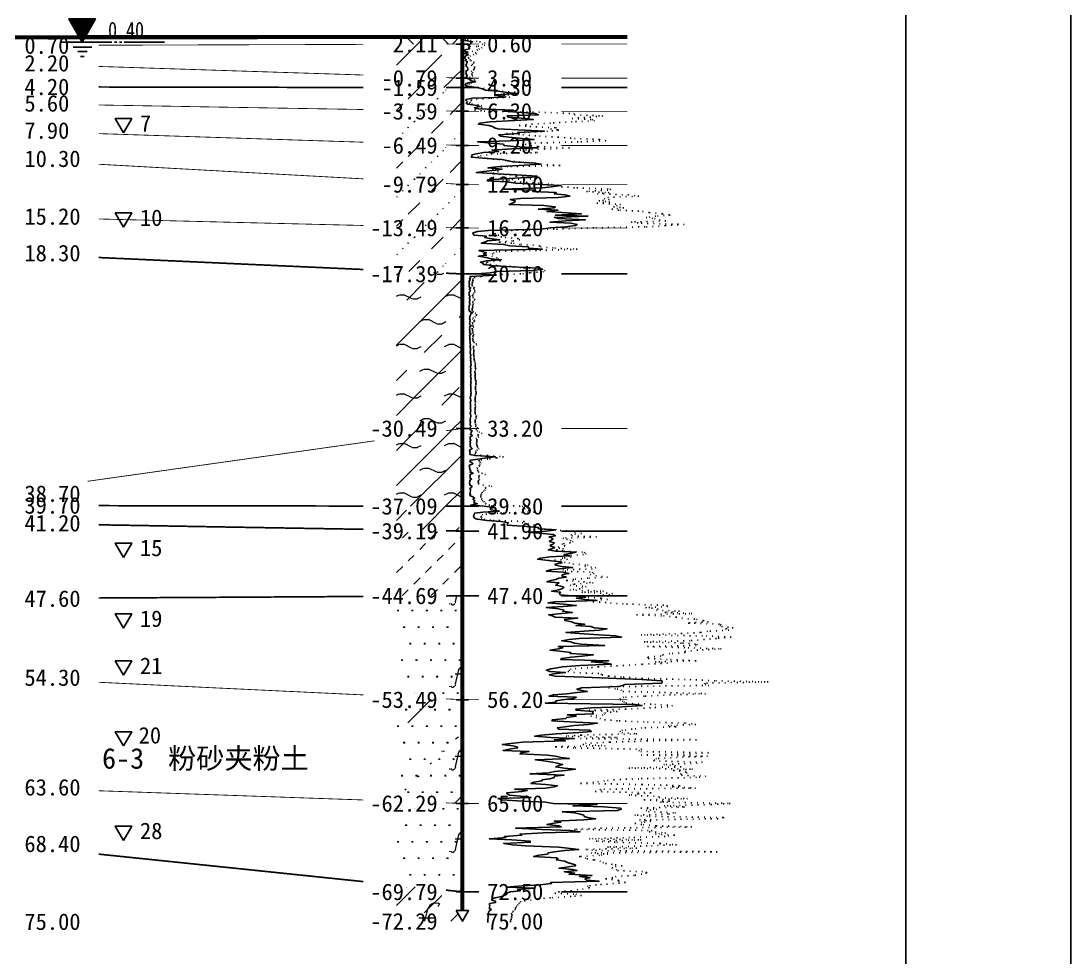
# Model space of a CAD drawing. Extents: x -37 to 3540, y -1485 to 297.
# Drawn here: x 574.5 to 701.7, y -785.1 to -671.6 of the extents above; entities that cross this region are included whole.
import ezdxf
from ezdxf.enums import TextEntityAlignment as Align

# ---------------------------------------------------------------- set-up
doc = ezdxf.new("R2010")
doc.units = 0
doc.linetypes.add('DOT', pattern=[6.35, 0, -6.35])
doc.layers.get('0').update_dxf_attribs({"linetype": 'CONTINUOUS'})
for name, color, linetype in [('CURVE', 200, 'CONTINUOUS'), ('FRAME', 7, 'CONTINUOUS'), ('HOLE', 41, 'CONTINUOUS'), ('STRATUM', 241, 'CONTINUOUS')]:
    doc.layers.add(name, color=color, linetype=linetype)
doc.layers.add('HATCH', color=7, linetype='CONTINUOUS', lineweight=13)
doc.styles.add('ST', font='')
doc.styles.get('ST').set_extended_font_data('SimSun')
pattern_1 = [(45, (117.408, -891), (-4.24264, 4.24264), [10, 0]), (45, (118.469, -894.182), (-2.12132, 6.36396), [3, -3])]
pattern_2 = [(45, (117.408, -891), (-4.24264, 4.24264), [10, 0]), (45, (118.469, -894.182), (-2.12132, 6.36396), [3, -3]), (26.565, (118.4823, -891.2536), (5.999823, 5.999812), [0.567, -12.849]), (0, (117.9153, -891.2536), (0, 6), [0.567, -5.433]), (26.565, (115.827, -891), (5.999823, 5.999812), [0.567, -12.849]), (0, (116.334, -890.7464), (0, 6), [0.567, -5.433]), (153.435, (117.9153, -891.2536), (-5.999818, -5e-06), [1.134, -12.2826]), (26.565, (121.4823, -888.2536), (5.999823, 5.999812), [0.567, -12.849]), (0, (120.9153, -888.2536), (0, 6), [0.567, -5.433]), (26.565, (118.827, -888), (5.999823, 5.999812), [0.567, -12.849]), (0, (119.334, -887.7464), (0, 6), [0.567, -5.433]), (153.435, (120.9153, -888.2536), (-5.999818, -5e-06), [1.134, -12.2826])]
pattern_3 = [(45, (117.408, -891), (-7e-07, 6.999982), [1.97196, -7.927535]), (45, (120.221, -888.171), (-7e-07, 6.999982), [1.99367, -7.90583]), (45, (122.4757, -885.918), (-7e-07, 6.999982), [1.81361, -8.08588]), (26.56505, (117.4082, -887.5), (7, 7), [0.0965, -15.55598]), (36.8699, (118.1082, -886.8), (7, 7), [0.19775, -34.80225]), (315, (120.908, -884.024), (6.999982, 1e-06), [0.03305, -9.86644]), (26.56505, (120.9082, -891), (7, 7), [0.14475, -15.50773]), (26.56505, (121.6082, -890.3), (7, 7), [0.10528, -15.5472]), (90, (121.958, -889.95), (-7, -5e-07), [0.02877, -6.97123]), (26.56505, (122.3082, -889.6), (7, 7), [0.09101, -31.21394]), (36.8699, (123.0082, -888.9), (7, 7), [0.11069, -34.88931]), (45, (123.708, -888.2), (-2e-07, 6.999982), [0.10911, -9.79038]), (315, (124.3223, -887.452), (6.999982, 1e-06), [0.03305, -9.86644]), (36.8699, (118.8082, -886.1), (7, 7), [0.10224, -34.89776]), (53.1301, (119.5082, -885.4), (13.9999998, 21), [0.13438, -34.86562]), (53.1301, (120.2082, -884.7), (13.9999998, 21), [0.12625, -34.87375])]
pattern_4 = [(82.875, (116.5736, -892.206), (0.0003693, 10.0001764), [0.08929, -80.53371]), (143.13, (116.6746, -892.2818), (-29.999964, 20.0000536), [0.12627, -49.87373]), (172.875, (116.8518, -892.304), (-70.0002457, 9.9996603), [0.17857, -80.44443]), (206.565, (117.0302, -892.2147), (-9.999705, -9.999687), [0.19954, -22.16046]), (243.435, (117.1195, -892.0363), (9e-06, -9.999696), [0.19954, -22.16146]), (255.964, (117.2088, -891.679), (-0.0002, -9.999501), [0.36813, -40.86287]), (255.964, (117.5188, -890.439), (-0.0002, -9.999501), [1.27838, -39.95262]), (255.964, (117.5873, -890.165), (-0.0002, -9.999501), [0.28235, -40.94865]), (216.87, (117.7775, -889.9108), (-9.999982, -10.000018), [0.12627, -49.87373]), (243.435, (117.6765, -889.9865), (9e-06, -9.999696), [0.19954, -22.16146]), (206.565, (117.956, -889.8215), (-9.999705, -9.999687), [0.19954, -22.16046]), (172.875, (118.1332, -889.8437), (-70.0002457, 9.9996603), [0.17857, -80.44443]), (143.13, (118.2342, -889.9194), (-29.999964, 20.0000536), [0.12627, -49.87373]), (82.875, (118.2231, -890.008), (0.0003693, 10.0001764), [0.08929, -80.53371]), (0, (117.078, -890.66), (0, 10), [0.89286, -9.10714]), (0, (117.4332, -891), (1, 2), [0, -1.75]), (0, (117.4082, -890.975), (1, 2), [0, -1.75]), (0, (117.4082, -891), (1, 2), [0, -1.75]), (0, (117.3832, -891), (1, 2), [0, -1.75]), (0, (117.4082, -891.025), (1, 2), [0, -1.75])]

# ---------------------------------------------------------------- blocks, each defined once
blk = doc.blocks.new('TrigonHollow')
blk.add_lwpolyline([(0, -1.15), (1, 0.58), (-1, 0.58)], close=True)
blk = doc.blocks.new('Gwl')
blk.add_lwpolyline([(0, 0, 0, 3.22, 0), (0, 2.79, 3.22, 3.22, 0)], format="xyseb")
blk.add_lwpolyline([(0, 0), (1.61, 2.79), (-1.61, 2.79)], close=True)
for points in [[(-2.63, 0), (3.61, 0)], [(3.93, 0), (4.21, 0)], [(4.53, 0), (4.8, 0)], [(5.09, 0), (9.99, 0)], [(-1.09, -0.61), (1.16, -0.61)], [(-0.54, -1.14), (0.61, -1.14)], [(-0.19, -1.74), (0.26, -1.74)]]:
    blk.add_lwpolyline(points)
at = {"style": 'ST', "width": 0.8}
blk.add_attdef('*GWL', (3.14, 0.45), '', height=2, dxfattribs=at)

msp = doc.modelspace()

# ---------------------------------------------------------------- hatches: boundary and pattern name
at = {"layer": 'HATCH'}
h = msp.add_hatch(dxfattribs=at)
h.set_pattern_fill('FZNT', color=32, style=0)
h.set_pattern_definition(pattern_1)
h.paths.add_polyline_path([(627.98, -674.37), (619.98, -674.39), (619.98, -678.25), (627.98, -678.51)])
h.paths.add_polyline_path([(617.34, -680), (625.47, -680), (625.47, -677.07), (617.34, -677.07)], flags=9)
h.paths.add_polyline_path([(618.77, -675.85), (625.47, -675.85), (625.47, -672.94), (618.77, -672.94)], flags=9)
h = msp.add_hatch(dxfattribs=at)
h.set_pattern_fill('STT', color=50, style=0)
h.set_pattern_definition([(45, (117.4082, -891), (-2.12132, 2.12132), [10, 0]), (135, (117.4082, -891), (-2.12132, -2.12132), [10, 0])])
h.paths.add_polyline_path([(627.98, -673.51), (619.98, -673.51), (619.98, -674.39), (627.98, -674.37)])
h.paths.add_polyline_path([(618.77, -675.85), (625.47, -675.85), (625.47, -672.94), (618.77, -672.94)], flags=9)
h = msp.add_hatch(dxfattribs=at)
h.set_pattern_fill('YNFNT', color=251, style=0)
h.set_pattern_definition(pattern_2)
h.paths.add_polyline_path([(627.98, -678.51), (619.98, -678.25), (619.98, -679.64), (627.98, -679.65)])
h.paths.add_polyline_path([(617.34, -681.14), (625.47, -681.14), (625.47, -678.21), (617.34, -678.21)], flags=9)
h.paths.add_polyline_path([(617.34, -680), (625.47, -680), (625.47, -677.07), (617.34, -677.07)], flags=9)
h = msp.add_hatch(dxfattribs=at)
h.set_pattern_fill('SZFT', color=52, style=0)
h.set_pattern_definition(pattern_3)
h.paths.add_polyline_path([(627.98, -679.65), (619.98, -679.64), (619.98, -682.37), (627.98, -682.51)])
h.paths.add_polyline_path([(617.34, -684), (625.47, -684), (625.47, -681.07), (617.34, -681.07)], flags=9)
h.paths.add_polyline_path([(617.34, -681.14), (625.47, -681.14), (625.47, -678.21), (617.34, -678.21)], flags=9)
h = msp.add_hatch(dxfattribs=at)
h.set_pattern_fill('SZFT', color=52, style=0)
h.set_pattern_definition(pattern_3)
h.paths.add_polyline_path([(627.98, -682.51), (619.98, -682.37), (619.98, -686.39), (627.98, -686.65)])
h.paths.add_polyline_path([(617.34, -688.14), (625.47, -688.14), (625.47, -685.21), (617.34, -685.21)], flags=9)
h.paths.add_polyline_path([(617.34, -684), (625.47, -684), (625.47, -681.07), (617.34, -681.07)], flags=9)
h = msp.add_hatch(dxfattribs=at)
h.set_pattern_fill('SZFT', color=52, style=0)
h.set_pattern_definition(pattern_3)
h.paths.add_polyline_path([(627.98, -686.65), (619.98, -686.39), (619.98, -690.92), (627.98, -691.37)])
h.paths.add_polyline_path([(617.34, -692.86), (625.47, -692.86), (625.47, -689.92), (617.34, -689.92)], flags=9)
h.paths.add_polyline_path([(617.34, -688.14), (625.47, -688.14), (625.47, -685.21), (617.34, -685.21)], flags=9)
h = msp.add_hatch(dxfattribs=at)
h.set_pattern_fill('SZFT', color=52, style=0)
h.set_pattern_definition(pattern_3)
h.paths.add_polyline_path([(627.98, -691.37), (619.98, -690.92), (619.98, -696.45), (627.98, -696.65)])
h.paths.add_polyline_path([(615.91, -698.14), (625.47, -698.14), (625.47, -695.21), (615.91, -695.21)], flags=9)
h.paths.add_polyline_path([(617.34, -692.86), (625.47, -692.86), (625.47, -689.92), (617.34, -689.92)], flags=9)
h = msp.add_hatch(dxfattribs=at)
h.set_pattern_fill('SZFT', color=52, style=0)
h.set_pattern_definition(pattern_3)
h.paths.add_polyline_path([(627.98, -696.65), (619.98, -696.45), (619.98, -701.86), (627.98, -702.22)])
h.paths.add_polyline_path([(615.91, -703.71), (625.47, -703.71), (625.47, -700.78), (615.91, -700.78)], flags=9)
h.paths.add_polyline_path([(615.91, -698.14), (625.47, -698.14), (625.47, -695.21), (615.91, -695.21)], flags=9)
h = msp.add_hatch(dxfattribs=at)
h.set_pattern_fill('YNFNT', color=251, style=0)
h.set_pattern_definition(pattern_2)
h.paths.add_polyline_path([(627.98, -702.22), (619.98, -701.86), (619.98, -722.06), (627.98, -720.94)])
h.paths.add_polyline_path([(615.91, -722.43), (625.47, -722.43), (625.47, -719.49), (615.91, -719.49)], flags=9)
h.paths.add_polyline_path([(615.91, -703.71), (625.47, -703.71), (625.47, -700.78), (615.91, -700.78)], flags=9)
h = msp.add_hatch(dxfattribs=at)
h.set_pattern_fill('YNNT', color=251, style=0)
h.set_pattern_definition([(45, (117.4082, -891), (-2.12132, 2.12132), [10, 0]), (26.565, (118.4823, -891.2536), (5.999823, 5.999812), [0.567, -12.849]), (0, (117.9153, -891.2536), (0, 6), [0.567, -5.433]), (26.565, (115.827, -891), (5.999823, 5.999812), [0.567, -12.849]), (0, (116.334, -890.7464), (0, 6), [0.567, -5.433]), (153.435, (117.9153, -891.2536), (-5.999818, -5e-06), [1.134, -12.2826]), (26.565, (121.4823, -888.2536), (5.999823, 5.999812), [0.567, -12.849]), (0, (120.9153, -888.2536), (0, 6), [0.567, -5.433]), (26.565, (118.827, -888), (5.999823, 5.999812), [0.567, -12.849]), (0, (119.334, -887.7464), (0, 6), [0.567, -5.433]), (153.435, (120.9153, -888.2536), (-5.999818, -5e-06), [1.134, -12.2826])])
h.paths.add_polyline_path([(627.98, -720.94), (619.98, -722.06), (619.98, -730.35), (627.98, -730.37)])
h.paths.add_polyline_path([(615.91, -731.86), (625.47, -731.86), (625.47, -728.92), (615.91, -728.92)], flags=9)
h.paths.add_polyline_path([(615.91, -722.43), (625.47, -722.43), (625.47, -719.49), (615.91, -719.49)], flags=9)
h = msp.add_hatch(dxfattribs=at)
h.set_pattern_fill('FZNT', color=32, style=0)
h.set_pattern_definition(pattern_1)
h.paths.add_polyline_path([(627.98, -730.37), (619.98, -730.35), (619.98, -733.23), (627.98, -733.37)])
h.paths.add_polyline_path([(615.91, -734.86), (625.47, -734.86), (625.47, -731.92), (615.91, -731.92)], flags=9)
h.paths.add_polyline_path([(615.91, -731.86), (625.47, -731.86), (625.47, -728.92), (615.91, -728.92)], flags=9)
h = msp.add_hatch(dxfattribs=at)
h.set_pattern_fill('NZFT', color=52, style=0)
h.set_pattern_definition([(45, (117.408, -891), (-6e-07, 6.999982), [0.9473, -8.9522]), (45, (118.808, -889.6), (-6e-07, 6.999982), [0.9869, -8.9126]), (45, (120.208, -888.2), (-6e-07, 6.999982), [1.06018, -8.83931]), (45, (121.608, -886.8), (-6e-07, 6.999982), [0.94918, -8.95032]), (45, (123.008, -885.4), (-6e-07, 6.999982), [1.0365, -8.86299]), (45, (120.908, -891), (-6e-07, 6.999982), [1.01335, -8.88615]), (45, (122.308, -889.6), (-6e-07, 6.999982), [1.07896, -12.12037]), (45, (123.708, -888.2), (-6e-07, 6.999982), [0.99882, -8.90067]), (45, (118.108, -886.8), (-4e-07, 6.999982), [1.05533, -8.844165]), (45, (119.508, -885.4), (-4e-07, 6.999982), [1.0365, -8.86299])])
h.paths.add_polyline_path([(627.98, -733.37), (619.98, -733.23), (619.98, -741.27), (627.98, -741.22)])
h.paths.add_polyline_path([(615.91, -742.71), (625.47, -742.71), (625.47, -739.78), (615.91, -739.78)], flags=9)
h.paths.add_polyline_path([(615.91, -734.86), (625.47, -734.86), (625.47, -731.92), (615.91, -731.92)], flags=9)
h = msp.add_hatch(dxfattribs=at)
h.set_pattern_fill('FS', color=142, style=0)
h.set_pattern_definition(pattern_4)
h.paths.add_polyline_path([(627.98, -741.22), (619.98, -741.27), (619.98, -753.41), (627.98, -753.8)])
h.paths.add_polyline_path([(615.91, -755.28), (625.47, -755.28), (625.47, -752.35), (615.91, -752.35)], flags=9)
h.paths.add_polyline_path([(615.91, -742.71), (625.47, -742.71), (625.47, -739.78), (615.91, -739.78)], flags=9)
h = msp.add_hatch(dxfattribs=at)
h.set_pattern_fill('FS', color=142, style=0)
h.set_pattern_definition(pattern_4)
h.paths.add_polyline_path([(627.98, -753.8), (619.98, -753.41), (619.98, -766.09), (627.98, -766.37)])
h.paths.add_polyline_path([(615.91, -767.86), (625.47, -767.86), (625.47, -764.92), (615.91, -764.92)], flags=9)
h.paths.add_polyline_path([(615.91, -755.28), (625.47, -755.28), (625.47, -752.35), (615.91, -752.35)], flags=9)
h = msp.add_hatch(dxfattribs=at)
h.set_pattern_fill('SZFT', color=142, scale=2.2, style=0)
h.set_pattern_definition([(45, (117.408, -891), (-2e-06, 15.39996), [4.3383, -17.44058]), (45, (123.597, -884.777), (-2e-06, 15.39996), [4.38607, -17.3928]), (45, (128.557, -879.819), (-2e-06, 15.39996), [3.98994, -17.78894]), (26.565, (117.408, -883.3), (15.4, 15.4), [0.2123, -34.22315]), (36.8699, (118.9482, -881.76), (15.4, 15.4), [0.43504, -76.56496]), (315, (125.108, -875.653), (15.39996, 3e-06), [0.0727, -21.70617]), (26.565, (125.108, -891), (15.4, 15.4), [0.31845, -34.117]), (26.565, (126.648, -889.46), (15.4, 15.4), [0.2316, -34.20383]), (90, (127.418, -888.69), (-15.4, -1e-06), [0.0633, -15.3367]), (26.565, (128.188, -887.92), (15.4, 15.4), [0.2002, -68.6707]), (36.8699, (129.7282, -886.38), (15.4, 15.4), [0.24352, -76.75648]), (45, (131.268, -884.84), (-5e-07, 15.39996), [0.24005, -21.53884]), (315, (132.619, -883.195), (15.39996, 3e-06), [0.0727, -21.70617]), (36.8699, (120.4882, -880.22), (15.4, 15.4), [0.22493, -76.77507]), (53.1301, (122.0282, -878.68), (30.8, 46.2), [0.29564, -76.70436]), (53.1301, (123.5682, -877.14), (30.8, 46.2), [0.27774, -76.72226])])
h.paths.add_polyline_path([(627.98, -753.8), (619.98, -753.41), (619.98, -766.09), (627.98, -766.37)])
h.paths.add_polyline_path([(615.91, -767.86), (625.47, -767.86), (625.47, -764.92), (615.91, -764.92)], flags=9)
h.paths.add_polyline_path([(615.91, -755.28), (625.47, -755.28), (625.47, -752.35), (615.91, -752.35)], flags=9)
h = msp.add_hatch(dxfattribs=at)
h.set_pattern_fill('FS', color=142, style=0)
h.set_pattern_definition(pattern_4)
h.paths.add_polyline_path([(627.98, -766.37), (619.98, -766.09), (619.98, -776.25), (627.98, -777.08)])
h.paths.add_polyline_path([(615.91, -778.57), (625.47, -778.57), (625.47, -775.64), (615.91, -775.64)], flags=9)
h.paths.add_polyline_path([(615.91, -767.86), (625.47, -767.86), (625.47, -764.92), (615.91, -764.92)], flags=9)
h = msp.add_hatch(dxfattribs=at)
h.set_pattern_fill('FZNT', color=32, style=0)
h.set_pattern_definition(pattern_1)
h.paths.add_polyline_path([(627.98, -777.08), (619.98, -776.25), (619.98, -780.65), (627.98, -780.65), (627.23, -779.35), (627.98, -779.35)])
h.paths.add_polyline_path([(615.91, -782.14), (625.47, -782.14), (625.47, -779.21), (615.91, -779.21)], flags=9)
h.paths.add_polyline_path([(615.91, -778.57), (625.47, -778.57), (625.47, -775.64), (615.91, -775.64)], flags=9)
h = msp.add_hatch(dxfattribs=at)
h.set_pattern_fill('FS', color=32, scale=2.2, style=0)
h.set_pattern_definition([(82.875, (115.572, -893.6533), (0.000812, 22.000388), [0.19644, -177.17416]), (143.13, (115.7943, -893.82), (-65.99992, 44.000118), [0.2778, -109.7222]), (172.875, (116.184, -893.8687), (-154.00054, 21.999253), [0.39285, -176.97775]), (206.565, (116.577, -893.672), (-21.99935, -21.99931), [0.439, -48.753]), (243.435, (116.773, -893.28), (2e-05, -21.99933), [0.439, -48.7552]), (255.964, (116.9695, -892.494), (-0.00044, -21.998903), [0.8099, -89.8983]), (255.964, (117.6516, -889.7656), (-0.00044, -21.998903), [2.8124, -87.8958]), (255.964, (117.802, -889.163), (-0.00044, -21.998903), [0.6212, -90.087]), (216.87, (118.2208, -888.6037), (-21.99996, -22.00004), [0.2778, -109.7222]), (243.435, (117.999, -888.77), (2e-05, -21.99933), [0.439, -48.7552]), (206.565, (118.613, -888.407), (-21.99935, -21.99931), [0.439, -48.753]), (172.875, (119.0032, -888.456), (-154.00054, 21.999253), [0.39285, -176.97775]), (143.13, (119.2255, -888.6228), (-65.99992, 44.000118), [0.2778, -109.7222]), (82.875, (119.201, -888.8177), (0.000812, 22.000388), [0.19644, -177.17416]), (0, (116.683, -890.252), (0, 22), [1.9643, -20.0357]), (0, (117.463, -891), (2.2, 4.4), [0, -3.85]), (0, (117.408, -890.945), (2.2, 4.4), [0, -3.85]), (0, (117.408, -891), (2.2, 4.4), [0, -3.85]), (0, (117.353, -891), (2.2, 4.4), [0, -3.85]), (0, (117.408, -891.055), (2.2, 4.4), [0, -3.85])])
h.paths.add_polyline_path([(627.98, -777.08), (619.98, -776.25), (619.98, -780.65), (627.98, -780.65), (627.23, -779.35), (627.98, -779.35)])
h.paths.add_polyline_path([(615.91, -782.14), (625.47, -782.14), (625.47, -779.21), (615.91, -779.21)], flags=9)
h.paths.add_polyline_path([(615.91, -778.57), (625.47, -778.57), (625.47, -775.64), (615.91, -775.64)], flags=9)

# ---------------------------------------------------------------- linework, layer by layer
at = {"layer": 'CURVE', "color": 30, "linetype": 'Continuous'}
msp.add_lwpolyline([(628.27, -673.8), (628.34, -673.94), (629.21, -674.08), (629.01, -674.22), (628.93, -674.37), (628.66, -674.51), (628.93, -674.65), (628.72, -674.79), (628.84, -674.94), (628.33, -675.08), (628.23, -675.22), (628.64, -675.37), (628.26, -675.51), (628.71, -675.65), (628.41, -675.8), (628.26, -675.94), (628.27, -676.08), (628.45, -676.22), (628.35, -676.37), (628.59, -676.51), (628.52, -676.65), (628.48, -676.79), (628.4, -676.94), (628.49, -677.08), (628.58, -677.22), (628.65, -677.37), (628.63, -677.51), (628.41, -677.65), (628.43, -677.79), (628.38, -677.94), (628.51, -678.08), (628.56, -678.22), (628.44, -678.37), (628.42, -678.51), (628.99, -678.65), (628.92, -678.8), (629.58, -678.94), (628.67, -679.08), (628.37, -679.22), (628.36, -679.37), (628.56, -679.51), (629.81, -679.65), (630.36, -679.8), (630.79, -679.94), (632.3, -680.08), (633.37, -680.22), (634.67, -680.37), (631.99, -680.51), (632.38, -680.65), (633.17, -680.79), (629.19, -680.94), (628.4, -681.08), (628.44, -681.22), (628.59, -681.37), (628.42, -681.51), (628.64, -681.65), (629.77, -681.8), (630.05, -681.94), (629.44, -682.08), (629.94, -682.22), (634.16, -682.37), (632.98, -682.51), (635.16, -682.65), (636.78, -682.79), (637.18, -682.94), (633.39, -683.08), (633.54, -683.22), (635.62, -683.37), (636.56, -683.51), (634.29, -683.65), (631.34, -683.79), (630.09, -683.94), (629.91, -684.08), (631.19, -684.22), (631.61, -684.37), (631.88, -684.51), (632.29, -684.65), (635.53, -684.8), (637.92, -684.94), (634.66, -685.08), (634.88, -685.22), (632.38, -685.37), (632.6, -685.51), (633.62, -685.65), (635.26, -685.8), (636.67, -685.94), (633.75, -686.08), (629.82, -686.22), (631.47, -686.37), (632.95, -686.51), (633.02, -686.65), (634.19, -686.8), (637.11, -686.94), (633.95, -687.08), (631.57, -687.22), (632.39, -687.37), (630.52, -687.51), (629.7, -687.65), (629.14, -687.79), (629.14, -687.94), (629.06, -688.08), (630.93, -688.22), (632.74, -688.37), (633.57, -688.51), (634.09, -688.65), (636.73, -688.79), (637.49, -688.94), (634.86, -689.08), (632.55, -689.22), (631.07, -689.37), (632.78, -689.51), (631.96, -689.65), (630.52, -689.79), (629.68, -689.94), (632.21, -690.08), (634.51, -690.22), (637.02, -690.37), (636.38, -690.51), (633.64, -690.65), (631.06, -690.8), (631.01, -690.94), (633.32, -691.08), (634.46, -691.22), (637.47, -691.37), (639.91, -691.51), (638.77, -691.65), (637.7, -691.8), (632.81, -691.94), (636.71, -692.08), (636.51, -692.22), (639.35, -692.37), (639.11, -692.51), (640.41, -692.65), (641.01, -692.79), (639.64, -692.94), (635.03, -693.08), (633.77, -693.22), (634.38, -693.37), (634.33, -693.51), (634.02, -693.65), (633.63, -693.79), (637.83, -693.94), (639.2, -694.08), (639.12, -694.22), (637.17, -694.37), (639.58, -694.51), (638.21, -694.65), (640.02, -694.79), (642.41, -694.94), (639.24, -695.08), (643.18, -695.22), (639.12, -695.37), (639.61, -695.51), (642.86, -695.65), (640.53, -695.8), (638.58, -695.94), (641.1, -696.08), (641.89, -696.22), (641.69, -696.37), (640.46, -696.51), (638.66, -696.65), (637.5, -696.79), (631.15, -696.94), (629.8, -697.08), (629.26, -697.22), (629.28, -697.37), (629.4, -697.51), (630.88, -697.65), (630.69, -697.79), (631.25, -697.94), (632.5, -698.08), (631.04, -698.22), (630.64, -698.37), (630.26, -698.51), (632.96, -698.65), (633.71, -698.8), (635.96, -698.94), (636.01, -699.08), (637.67, -699.22), (629.99, -699.37), (630.37, -699.51), (630.89, -699.65), (630.54, -699.79), (630.8, -699.94), (629.92, -700.08), (630.84, -700.22), (631.47, -700.37), (632.68, -700.51), (630.87, -700.65), (630.17, -700.8), (630.54, -700.94), (630.51, -701.08), (631.93, -701.22), (633.99, -701.37), (637.14, -701.51), (637.7, -701.65), (636.51, -701.79), (632.18, -701.94), (631.33, -702.08), (629.74, -702.22), (632.05, -702.37), (628.92, -702.51), (629, -702.65), (628.82, -702.79), (628.94, -702.94), (628.78, -703.08), (628.81, -703.22), (628.79, -703.37), (628.82, -703.51), (628.78, -703.65), (628.8, -703.8), (629, -703.94), (628.79, -704.08), (628.96, -704.22), (628.84, -704.37), (628.78, -704.51), (628.81, -704.65), (628.81, -704.79), (628.92, -704.94), (628.85, -705.08), (628.84, -705.22), (628.86, -705.37), (628.86, -705.51), (628.81, -705.65), (628.86, -705.8), (628.86, -705.94), (628.81, -706.08), (628.8, -706.22), (628.77, -706.37), (628.78, -706.51), (628.8, -706.65), (628.86, -706.79), (629.2, -706.94), (628.98, -707.08), (628.96, -707.22), (628.86, -707.37), (628.87, -707.51), (628.82, -707.65), (628.94, -707.79), (628.9, -707.94), (628.94, -708.08), (628.85, -708.22), (628.9, -708.37), (629.03, -708.51), (628.84, -708.65), (628.86, -708.8), (628.84, -708.94), (628.9, -709.08), (628.87, -709.22), (628.85, -709.37), (629.03, -709.51), (628.85, -709.65), (628.86, -709.79), (628.87, -709.94), (628.89, -710.08), (628.92, -710.22), (628.9, -710.37), (628.94, -710.51), (628.91, -710.65), (628.95, -710.8), (628.94, -710.94), (628.94, -711.08), (628.95, -711.22), (628.96, -711.37), (628.96, -711.51), (628.94, -711.65), (628.94, -711.79), (628.97, -711.94), (629.02, -712.08), (628.97, -712.22), (628.98, -712.37), (628.99, -712.51), (628.98, -712.65), (628.99, -712.79), (629.01, -712.94), (628.99, -713.08), (629.05, -713.22), (629, -713.37), (628.94, -713.51), (629.03, -713.65), (628.97, -713.8), (628.99, -713.94), (628.97, -714.08), (628.98, -714.22), (629.02, -714.37), (628.99, -714.51), (628.97, -714.65), (629.01, -714.79), (629.03, -714.94), (629.02, -715.08), (629, -715.22), (629.01, -715.37), (629.03, -715.51), (628.98, -715.65), (629.02, -715.8), (629, -715.94), (628.99, -716.08), (629.01, -716.22), (628.99, -716.37), (628.99, -716.51), (629.06, -716.65), (629.02, -716.79), (628.99, -716.94), (628.97, -717.08), (628.94, -717.22), (628.97, -717.37), (629.01, -717.51), (629.01, -717.65), (628.94, -717.79), (628.96, -717.94), (628.98, -718.08), (628.97, -718.22), (628.98, -718.37), (628.98, -718.51), (628.96, -718.65), (628.99, -718.8), (628.95, -718.94), (628.94, -719.08), (628.97, -719.22), (628.99, -719.37), (628.99, -719.51), (628.97, -719.65), (628.91, -719.8), (628.94, -719.94), (628.92, -720.08), (628.98, -720.22), (628.93, -720.37), (628.89, -720.51), (629.06, -720.65), (628.94, -720.79), (628.95, -720.94), (628.9, -721.08), (629.16, -721.22), (629.06, -721.37), (629.04, -721.51), (628.93, -721.65), (629.2, -721.79), (628.93, -721.94), (628.92, -722.08), (628.91, -722.22), (629.02, -722.37), (628.89, -722.51), (628.97, -722.65), (628.94, -722.79), (628.94, -722.94), (628.91, -723.08), (629, -723.22), (629.17, -723.37), (628.87, -723.51), (628.85, -723.65), (628.92, -723.8), (628.89, -723.94), (628.9, -724.08), (629.52, -724.22), (631.96, -724.37), (630.92, -724.51), (629.86, -724.65), (628.96, -724.8), (628.86, -724.94), (629.14, -725.08), (629.26, -725.22), (628.84, -725.37), (628.81, -725.51), (628.88, -725.65), (628.85, -725.79), (628.92, -725.94), (628.99, -726.08), (628.92, -726.22), (629.27, -726.37), (628.91, -726.51), (628.91, -726.65), (628.92, -726.79), (628.89, -726.94), (629.1, -727.08), (628.9, -727.22), (628.88, -727.37), (628.85, -727.51), (628.9, -727.65), (628.88, -727.79), (629.16, -727.94), (629.06, -728.08), (628.86, -728.22), (628.95, -728.37), (628.97, -728.51), (628.93, -728.65), (628.9, -728.8), (628.97, -728.94), (628.89, -729.08), (629.24, -729.22), (629.45, -729.37), (629.25, -729.51), (629.48, -729.65), (629.42, -729.8), (629.36, -729.94), (629.8, -730.08), (629, -730.22), (630.61, -730.37), (631.82, -730.51), (631.36, -730.65), (631.44, -730.79), (632.45, -730.94), (630.47, -731.08), (629.44, -731.22), (629.42, -731.37), (629.34, -731.51), (629.35, -731.65), (629.43, -731.79), (629.76, -731.94), (630.98, -732.08), (632.69, -732.22), (633.56, -732.37), (633.44, -732.51), (633.39, -732.65), (635.26, -732.79), (637.21, -732.94), (637.21, -733.08), (639.32, -733.22), (638.11, -733.37), (636, -733.51), (637.78, -733.65), (638.99, -733.8), (639.24, -733.94), (638.48, -734.08), (638.84, -734.22), (638.94, -734.37), (638.68, -734.51), (638.51, -734.65), (639.13, -734.8), (638.98, -734.94), (638.63, -735.08), (638.68, -735.22), (639.16, -735.37), (638.82, -735.51), (638.39, -735.65), (639.24, -735.79), (641.7, -735.94), (641.07, -736.08), (640.28, -736.22), (640.96, -736.37), (638.61, -736.51), (637.44, -736.65), (637.11, -736.79), (638.39, -736.94), (639.88, -737.08), (640.06, -737.22), (639.2, -737.37), (639.26, -737.51), (640.03, -737.65), (641.33, -737.79), (639.76, -737.94), (638.66, -738.08), (638.13, -738.22), (640.18, -738.37), (640.89, -738.51), (640.16, -738.65), (640.04, -738.8), (640.57, -738.94), (639.65, -739.08), (639.31, -739.22), (638.71, -739.37), (638.21, -739.51), (639.68, -739.65), (639.48, -739.8), (639.29, -739.94), (640.06, -740.08), (640.28, -740.22), (640.03, -740.37), (639.67, -740.51), (638.78, -740.65), (639.88, -740.79), (639.73, -740.94), (639.84, -741.08), (641.32, -741.22), (642.9, -741.37), (641.79, -741.51), (642.83, -741.65), (644.29, -741.79), (639.17, -741.94), (638.34, -742.08), (640.23, -742.22), (641.77, -742.37), (640.17, -742.51), (638.13, -742.65), (639.62, -742.79), (640.29, -742.94), (640.14, -743.08), (641.29, -743.22), (639.98, -743.37), (638.44, -743.51), (638.89, -743.65), (639.23, -743.8), (641.96, -743.94), (640.39, -744.08), (640.4, -744.22), (641.19, -744.37), (641.62, -744.51), (642.79, -744.65), (641.74, -744.8), (643.56, -744.94), (644, -745.08), (645.51, -745.22), (644.59, -745.37), (642.75, -745.51), (640.55, -745.65), (642.11, -745.79), (644.52, -745.94), (646.57, -746.08), (647.27, -746.22), (642.12, -746.37), (640.92, -746.51), (640.01, -746.65), (641.08, -746.79), (641.57, -746.94), (642.36, -747.08), (645.23, -747.22), (639.59, -747.37), (640.15, -747.51), (639.63, -747.65), (638.58, -747.79), (639.78, -747.94), (641.1, -748.08), (641.05, -748.22), (643.86, -748.37), (642.51, -748.51), (641.2, -748.65), (640.04, -748.8), (639.87, -748.94), (645.69, -749.08), (643.6, -749.22), (645.52, -749.37), (646.04, -749.51), (642.26, -749.65), (640.09, -749.8), (639.48, -749.94), (638.69, -750.08), (638.16, -750.22), (638.56, -750.37), (640.47, -750.51), (639.04, -750.65), (638.5, -750.79), (639.2, -750.94), (642.72, -751.08), (646.65, -751.22), (649.73, -751.37), (652.14, -751.51), (652.18, -751.65), (652.15, -751.79), (647.68, -751.94), (647.39, -752.08), (646.94, -752.22), (642.47, -752.37), (641.86, -752.51), (642.25, -752.65), (643.12, -752.79), (641.87, -752.94), (640.63, -753.08), (639.02, -753.22), (638.47, -753.37), (641.78, -753.51), (641.46, -753.65), (640.07, -753.8), (639.29, -753.94), (639.31, -754.08), (638.04, -754.22), (648.93, -754.37), (649.76, -754.51), (647.33, -754.65), (643.63, -754.8), (641.73, -754.94), (641.78, -755.08), (643.83, -755.22), (643.76, -755.37), (643.85, -755.51), (640.68, -755.65), (641.78, -755.79), (640.63, -755.94), (640.52, -756.08), (638.89, -756.22), (638.83, -756.37), (641.71, -756.51), (644.31, -756.65), (643.25, -756.79), (641.51, -756.94), (640.4, -757.08), (639.48, -757.22), (639.62, -757.37), (643.37, -757.51), (643.62, -757.65), (642.09, -757.79), (639.35, -757.94), (637.54, -758.08), (636.72, -758.22), (638.68, -758.37), (641.53, -758.51), (639.13, -758.65), (640.47, -758.8), (635.28, -758.94), (634.19, -759.08), (632.8, -759.22), (634.09, -759.37), (634.6, -759.51), (634.67, -759.65), (633.65, -759.8), (632.91, -759.94), (636.06, -760.08), (635.06, -760.22), (634.97, -760.37), (638.28, -760.51), (639.24, -760.65), (639.96, -760.79), (640.95, -760.94), (636.82, -761.08), (637.84, -761.22), (638.89, -761.37), (639.48, -761.51), (640.12, -761.65), (639.65, -761.79), (639.29, -761.94), (640.31, -762.08), (641.68, -762.22), (640.48, -762.37), (639.15, -762.51), (638.46, -762.65), (636.17, -762.79), (640.3, -762.94), (639.13, -763.08), (639.11, -763.22), (638.59, -763.37), (637.62, -763.51), (637.63, -763.65), (636.63, -763.8), (636.29, -763.94), (638.1, -764.08), (639.48, -764.22), (639.09, -764.37), (638.09, -764.51), (634.32, -764.65), (635.84, -764.8), (635.21, -764.94), (633.36, -765.08), (633.39, -765.22), (633.7, -765.37), (635.52, -765.51), (636.3, -765.65), (632.31, -765.79), (632.75, -765.94), (635.32, -766.08), (638.1, -766.22), (638.98, -766.37), (644.28, -766.51), (641.38, -766.65), (645.08, -766.8), (647.12, -766.94), (647.23, -767.08), (646.73, -767.22), (640.08, -767.37), (641.55, -767.51), (642.28, -767.65), (642.7, -767.8), (642.75, -767.94), (643.14, -768.08), (644.11, -768.22), (642.68, -768.37), (639.13, -768.51), (639.87, -768.65), (638.84, -768.79), (638.21, -768.94), (639.66, -769.08), (639.95, -769.22), (634.42, -769.37), (637.59, -769.51), (641.08, -769.65), (642.23, -769.8), (637.78, -769.94), (634.96, -770.08), (635.17, -770.22), (633.08, -770.37), (633.28, -770.51), (631.26, -770.65), (633.95, -770.79), (636.21, -770.94), (636.21, -771.08), (632.98, -771.22), (634.05, -771.37), (635.64, -771.51), (639.62, -771.65), (640.7, -771.8), (642.07, -771.94), (640.41, -772.08), (639.12, -772.22), (638.38, -772.37), (638.28, -772.51), (637.24, -772.65), (636.61, -772.8), (639.38, -772.94), (639.58, -773.08), (639.35, -773.22), (640.38, -773.37), (640.71, -773.51), (641.1, -773.65), (641.69, -773.79), (641.66, -773.94), (640.61, -774.08), (639.69, -774.22), (641.28, -774.37), (641.88, -774.51), (640.35, -774.65), (641.59, -774.8), (640.89, -774.94), (643.68, -775.08), (642.15, -775.22), (643.44, -775.37), (642.83, -775.51), (643.05, -775.65), (644.55, -775.79), (638.66, -775.94), (638.78, -776.08), (637.39, -776.22), (635.23, -776.37), (633.29, -776.51), (636.75, -776.65), (634.67, -776.8), (635, -776.94), (633.81, -777.08), (633.27, -777.22), (633.35, -777.37), (633.04, -777.51), (632.71, -777.65), (631.95, -777.8), (631.55, -777.94), (631.54, -778.08), (631.97, -778.22), (631.99, -778.37), (631.28, -778.51), (631.28, -778.65), (631.3, -778.79), (631.28, -778.94), (631.22, -779.08), (631.49, -779.22), (631.25, -779.37), (631.16, -779.51), (631.19, -779.65), (631.03, -779.8), (631.14, -779.94), (631.09, -780.08), (631.1, -780.22), (631.08, -780.37), (631.07, -780.51), (631.06, -780.65), (631.05, -780.79)], dxfattribs=at)
at = {"layer": 'CURVE', "color": 100, "linetype": 'DOT', "ltscale": 0.1}
msp.add_lwpolyline([(628.57, -673.8), (628.96, -673.94), (630.07, -674.08), (630.74, -674.22), (630.37, -674.37), (630.7, -674.51), (629.66, -674.65), (630.37, -674.79), (630.06, -674.94), (629.83, -675.08), (629.16, -675.22), (629.52, -675.37), (629.7, -675.51), (629.38, -675.65), (628.97, -675.8), (628.69, -675.94), (628.71, -676.08), (628.87, -676.22), (628.98, -676.37), (629.35, -676.51), (629.39, -676.65), (629.23, -676.79), (629.05, -676.94), (629.47, -677.08), (629.46, -677.22), (629.4, -677.37), (629.38, -677.51), (629.05, -677.65), (629.26, -677.79), (629.13, -677.94), (629.13, -678.08), (629.26, -678.22), (628.84, -678.37), (629.14, -678.51), (629.4, -678.65), (629.46, -678.8), (629.61, -678.94), (629.07, -679.08), (628.83, -679.22), (628.59, -679.37), (628.98, -679.51), (629.78, -679.65), (631.09, -679.8), (631.46, -679.94), (632.07, -680.08), (634.65, -680.22), (635.42, -680.37), (634.3, -680.51), (632.47, -680.65), (633.73, -680.79), (631.25, -680.94), (629.09, -681.08), (629.07, -681.22), (628.97, -681.37), (628.8, -681.51), (629.1, -681.65), (630.34, -681.8), (630.18, -681.94), (630.38, -682.08), (629.61, -682.22), (629.46, -682.37), (630.61, -682.51), (637.95, -682.65), (641.47, -682.79), (641.55, -682.94), (644.98, -683.08), (643.54, -683.22), (641.27, -683.37), (643.69, -683.51), (644, -683.65), (641.29, -683.79), (638.67, -683.94), (636.46, -684.08), (634.87, -684.22), (636.16, -684.37), (639.37, -684.51), (638.66, -684.65), (639.65, -684.8), (638.29, -684.94), (635.58, -685.08), (633.33, -685.22), (635.3, -685.37), (637.31, -685.51), (639.58, -685.65), (641.55, -685.8), (644.56, -685.94), (645.37, -686.08), (642, -686.22), (636.32, -686.37), (635.59, -686.51), (636.29, -686.65), (637.17, -686.8), (640.94, -686.94), (637.94, -687.08), (634.96, -687.22), (635.32, -687.37), (637.07, -687.51), (632.29, -687.65), (630.98, -687.79), (629.94, -687.94), (629.89, -688.08), (630.99, -688.22), (632.42, -688.37), (633.45, -688.51), (634.89, -688.65), (636.8, -688.79), (637.48, -688.94), (639.82, -689.08), (633.46, -689.22), (631.62, -689.37), (631.69, -689.51), (631.64, -689.65), (632.34, -689.79), (631.73, -689.94), (631.75, -690.08), (633.71, -690.22), (634.51, -690.37), (636, -690.51), (637.02, -690.65), (633.69, -690.8), (632.83, -690.94), (634.99, -691.08), (637.6, -691.22), (638.76, -691.37), (639.78, -691.51), (639.99, -691.65), (641.85, -691.8), (645.95, -691.94), (645.6, -692.08), (643.02, -692.22), (645.76, -692.37), (644.34, -692.51), (648.05, -692.65), (649.34, -692.79), (645.69, -692.94), (645.14, -693.08), (645.79, -693.22), (644.53, -693.37), (645.84, -693.51), (644.27, -693.65), (647.14, -693.79), (646.74, -693.94), (646.29, -694.08), (647.52, -694.22), (646.1, -694.37), (647.05, -694.51), (649.79, -694.65), (650.64, -694.79), (652.22, -694.94), (653.17, -695.08), (651.42, -695.22), (650.24, -695.37), (651.25, -695.51), (651.85, -695.65), (652.61, -695.8), (648.44, -695.94), (649.65, -696.08), (654.85, -696.22), (652.57, -696.37), (650.12, -696.51), (643.9, -696.65), (639.08, -696.79), (633.99, -696.94), (633.23, -697.08), (632.75, -697.22), (631.79, -697.37), (632.4, -697.51), (631.91, -697.65), (633.16, -697.79), (634.75, -697.94), (634.94, -698.08), (634.04, -698.22), (632.4, -698.37), (634.16, -698.51), (635.04, -698.65), (637.32, -698.8), (637.43, -698.94), (639.18, -699.08), (641.88, -699.22), (636.94, -699.37), (632.15, -699.51), (631.83, -699.65), (631.68, -699.79), (630.82, -699.94), (631.53, -700.08), (632.1, -700.22), (632.4, -700.37), (632.26, -700.51), (632.58, -700.65), (630.96, -700.8), (630.8, -700.94), (631.31, -701.08), (632.24, -701.22), (634.23, -701.37), (636.04, -701.51), (637.34, -701.65), (638.01, -701.79), (637.81, -701.94), (636.13, -702.08), (635.04, -702.22), (631.05, -702.37), (630.24, -702.51), (629.49, -702.65), (629.26, -702.79), (629.28, -702.94), (629.24, -703.08), (629.19, -703.22), (629.16, -703.37), (629.15, -703.51), (629.12, -703.65), (629.4, -703.8), (629.35, -703.94), (629.38, -704.08), (629.49, -704.22), (629.5, -704.37), (629.4, -704.51), (629.29, -704.65), (629.21, -704.79), (629.23, -704.94), (629.24, -705.08), (629.47, -705.22), (629.43, -705.37), (629.29, -705.51), (629.21, -705.65), (629.33, -705.8), (629.22, -705.94), (629.26, -706.08), (629.26, -706.22), (629.17, -706.37), (629.14, -706.51), (629.16, -706.65), (629.28, -706.79), (629.53, -706.94), (629.69, -707.08), (629.7, -707.22), (629.57, -707.37), (629.31, -707.51), (629.19, -707.65), (629.41, -707.79), (629.47, -707.94), (629.22, -708.08), (629.23, -708.22), (629.2, -708.37), (629.23, -708.51), (629.35, -708.65), (629.16, -708.8), (629.19, -708.94), (629.23, -709.08), (629.19, -709.22), (629.23, -709.37), (629.35, -709.51), (629.3, -709.65), (629.28, -709.79), (629.21, -709.94), (629.26, -710.08), (629.26, -710.22), (629.32, -710.37), (629.35, -710.51), (629.61, -710.65), (629.73, -710.8), (629.36, -710.94), (629.33, -711.08), (629.29, -711.22), (629.37, -711.37), (629.35, -711.51), (629.37, -711.65), (629.35, -711.79), (629.33, -711.94), (629.35, -712.08), (629.38, -712.22), (629.4, -712.37), (629.42, -712.51), (629.42, -712.65), (629.45, -712.79), (629.54, -712.94), (629.54, -713.08), (629.56, -713.22), (629.52, -713.37), (629.54, -713.51), (629.57, -713.65), (629.61, -713.8), (629.46, -713.94), (629.47, -714.08), (629.51, -714.22), (629.52, -714.37), (629.54, -714.51), (629.54, -714.65), (629.54, -714.79), (629.54, -714.94), (629.59, -715.08), (629.63, -715.22), (629.61, -715.37), (629.61, -715.51), (629.61, -715.65), (629.58, -715.8), (629.58, -715.94), (629.57, -716.08), (629.55, -716.22), (629.59, -716.37), (629.64, -716.51), (629.66, -716.65), (629.62, -716.79), (629.57, -716.94), (629.55, -717.08), (629.53, -717.22), (629.52, -717.37), (629.53, -717.51), (629.51, -717.65), (629.57, -717.79), (629.5, -717.94), (629.54, -718.08), (629.59, -718.22), (629.53, -718.37), (629.52, -718.51), (629.51, -718.65), (629.49, -718.8), (629.52, -718.94), (629.51, -719.08), (629.54, -719.22), (629.7, -719.37), (629.66, -719.51), (629.64, -719.65), (629.56, -719.8), (629.51, -719.94), (629.52, -720.08), (629.52, -720.22), (629.56, -720.37), (629.63, -720.51), (629.54, -720.65), (629.82, -720.79), (629.68, -720.94), (629.61, -721.08), (629.75, -721.22), (629.96, -721.37), (630.39, -721.51), (629.92, -721.65), (629.83, -721.79), (629.99, -721.94), (629.61, -722.08), (629.71, -722.22), (629.73, -722.37), (629.75, -722.51), (629.69, -722.65), (629.69, -722.79), (629.72, -722.94), (629.77, -723.08), (629.8, -723.22), (629.99, -723.37), (629.82, -723.51), (629.61, -723.65), (629.61, -723.8), (629.61, -723.94), (629.44, -724.08), (630.99, -724.22), (632.94, -724.37), (632.1, -724.51), (631.06, -724.65), (629.97, -724.8), (630.04, -724.94), (630.23, -725.08), (630.08, -725.22), (630.05, -725.37), (630.05, -725.51), (629.79, -725.65), (629.77, -725.79), (629.82, -725.94), (629.87, -726.08), (629.92, -726.22), (630.3, -726.37), (630.78, -726.51), (630.02, -726.65), (629.97, -726.79), (629.95, -726.94), (630.06, -727.08), (629.94, -727.22), (629.9, -727.37), (629.91, -727.51), (629.93, -727.65), (630.45, -727.79), (631.55, -727.94), (630.79, -728.08), (630.82, -728.22), (630.71, -728.37), (630.57, -728.51), (630.39, -728.65), (630.34, -728.8), (630.25, -728.94), (630.21, -729.08), (630.19, -729.22), (630.37, -729.37), (630.27, -729.51), (630.38, -729.65), (630.55, -729.8), (630.82, -729.94), (630.76, -730.08), (631.2, -730.22), (635.22, -730.37), (635.87, -730.51), (635.57, -730.65), (635.21, -730.79), (636.72, -730.94), (636.7, -731.08), (631.65, -731.22), (630.47, -731.37), (630.23, -731.51), (630.25, -731.65), (630.3, -731.79), (630.58, -731.94), (631.67, -732.08), (635.56, -732.22), (635.21, -732.37), (635.9, -732.51), (636.87, -732.65), (636.51, -732.79), (637.04, -732.94), (637.2, -733.08), (639.08, -733.22), (640.83, -733.37), (641.6, -733.51), (642.42, -733.65), (641.14, -733.8), (641.24, -733.94), (644.23, -734.08), (640.18, -734.22), (640.61, -734.37), (641.05, -734.51), (641.42, -734.65), (641.06, -734.8), (640.01, -734.94), (640.36, -735.08), (640.41, -735.22), (638.95, -735.37), (640.21, -735.51), (639.34, -735.65), (640.24, -735.79), (642.74, -735.94), (642.98, -736.08), (642.67, -736.22), (640.36, -736.37), (641.15, -736.51), (640.06, -736.65), (640.71, -736.79), (638.41, -736.94), (639.61, -737.08), (640.86, -737.22), (641.35, -737.37), (643.23, -737.51), (642.8, -737.65), (644.15, -737.79), (643.71, -737.94), (640.14, -738.08), (640.43, -738.22), (643.71, -738.37), (643.96, -738.51), (643.45, -738.65), (644.14, -738.8), (645.58, -738.94), (643.19, -739.08), (641.47, -739.22), (640.57, -739.37), (642.66, -739.51), (643.84, -739.65), (641.46, -739.8), (641.02, -739.94), (642.99, -740.08), (642.52, -740.22), (642.23, -740.37), (640.98, -740.51), (645.08, -740.65), (642.47, -740.79), (646.17, -740.94), (645.83, -741.08), (644.05, -741.22), (642.47, -741.37), (644.8, -741.51), (645.58, -741.65), (643.07, -741.79), (643.82, -741.94), (645.91, -742.08), (647.87, -742.22), (652.72, -742.37), (652.89, -742.51), (650.18, -742.65), (651.7, -742.79), (651.48, -742.94), (654.27, -743.08), (652.52, -743.22), (655.79, -743.37), (649.08, -743.51), (652.34, -743.65), (653.85, -743.8), (654.56, -743.94), (656.33, -744.08), (657.18, -744.22), (657.79, -744.37), (655.34, -744.51), (659.34, -744.65), (659.17, -744.8), (659.38, -744.94), (660.78, -745.08), (659.86, -745.22), (660.28, -745.37), (657.68, -745.51), (656.82, -745.65), (654.55, -745.79), (649.63, -745.94), (657.5, -746.08), (660.54, -746.22), (658.76, -746.37), (657.28, -746.51), (655.58, -746.65), (650.01, -746.79), (654.65, -746.94), (656.46, -747.08), (656.31, -747.22), (650.42, -747.37), (655.32, -747.51), (659.34, -747.65), (656.49, -747.79), (654.96, -747.94), (654.96, -748.08), (653.12, -748.22), (652.21, -748.37), (652.03, -748.51), (650.42, -748.65), (650.5, -748.8), (653.19, -748.94), (656.29, -749.08), (651.34, -749.22), (652.83, -749.37), (649.74, -749.51), (647.5, -749.65), (644.46, -749.8), (643.19, -749.94), (641.14, -750.08), (640.98, -750.22), (640.77, -750.37), (641.47, -750.51), (644.8, -750.65), (644.88, -750.79), (645.69, -750.94), (647.47, -751.08), (649.74, -751.22), (655.54, -751.37), (658.67, -751.51), (665.01, -751.65), (657.32, -751.79), (657.4, -751.94), (657.84, -752.08), (645.74, -752.22), (645.72, -752.37), (646.73, -752.51), (647.18, -752.65), (647.42, -752.79), (652.47, -752.94), (657.45, -753.08), (653.18, -753.22), (650.03, -753.37), (647.55, -753.51), (647.12, -753.65), (647.09, -753.8), (647.38, -753.94), (647.53, -754.08), (647.8, -754.22), (651.29, -754.37), (653.44, -754.51), (652.88, -754.65), (650.76, -754.8), (647.75, -754.94), (643.33, -755.08), (646.73, -755.22), (645.32, -755.37), (645.21, -755.51), (645.01, -755.65), (643.53, -755.79), (644.14, -755.94), (644.63, -756.08), (645.2, -756.22), (646.98, -756.37), (650.39, -756.51), (655, -756.65), (656.26, -756.79), (652.91, -756.94), (653.87, -757.08), (649.73, -757.22), (648.53, -757.37), (647.39, -757.51), (647.05, -757.65), (647.29, -757.79), (649.1, -757.94), (642.36, -758.08), (640.55, -758.22), (646.74, -758.37), (642.27, -758.51), (656.33, -758.65), (650.38, -758.8), (645.83, -758.94), (642.99, -759.08), (642.59, -759.22), (645.28, -759.37), (639.2, -759.51), (641.63, -759.65), (649.71, -759.8), (649.35, -759.94), (649.59, -760.08), (657.81, -760.22), (655.59, -760.37), (649.63, -760.51), (657.68, -760.65), (654.02, -760.79), (651.51, -760.94), (651.28, -761.08), (651.12, -761.22), (657.04, -761.37), (656.44, -761.51), (652.38, -761.65), (653.69, -761.79), (654.48, -761.94), (648.15, -762.08), (655.86, -762.22), (653.53, -762.37), (654.99, -762.51), (655.22, -762.65), (654.4, -762.79), (654.54, -762.94), (657.49, -763.08), (656.36, -763.22), (649.36, -763.37), (646.38, -763.51), (645.2, -763.65), (643.87, -763.8), (642.3, -763.94), (649.74, -764.08), (654.36, -764.22), (653.38, -764.37), (656.23, -764.51), (644.64, -764.65), (644.85, -764.8), (644.08, -764.94), (650.87, -765.08), (649.24, -765.22), (648.18, -765.37), (651.72, -765.51), (651.81, -765.65), (655.27, -765.79), (649.98, -765.94), (653.1, -766.08), (652, -766.22), (660.42, -766.37), (658.05, -766.51), (652.41, -766.65), (654.88, -766.8), (649.61, -766.94), (651.54, -767.08), (650.23, -767.22), (650.52, -767.37), (653.8, -767.51), (652.93, -767.65), (648.86, -767.8), (650.64, -767.94), (659.71, -768.08), (658.93, -768.22), (649.45, -768.37), (650.8, -768.51), (649.73, -768.65), (648.89, -768.79), (649.87, -768.94), (651.46, -769.08), (655.77, -769.22), (644.83, -769.37), (641.58, -769.51), (650.96, -769.65), (650.62, -769.8), (652.61, -769.94), (651.36, -770.08), (653.72, -770.22), (652.54, -770.37), (648.24, -770.51), (643.36, -770.65), (649.62, -770.79), (644.18, -770.94), (646.69, -771.08), (651.92, -771.22), (653.92, -771.37), (650.36, -771.51), (645.57, -771.65), (649.1, -771.8), (642.92, -771.94), (644.12, -772.08), (658.84, -772.22), (643.58, -772.37), (645.61, -772.51), (644.61, -772.65), (642.14, -772.8), (642.86, -772.94), (643.06, -773.08), (643.96, -773.22), (644.62, -773.37), (644.98, -773.51), (645.32, -773.65), (646.5, -773.79), (647.35, -773.94), (646.19, -774.08), (646.09, -774.22), (646.61, -774.37), (646.78, -774.51), (650.32, -774.65), (650.28, -774.8), (649.74, -774.94), (648.82, -775.08), (646.63, -775.22), (646.2, -775.37), (645.33, -775.51), (646.86, -775.65), (646.9, -775.79), (647.73, -775.94), (646.29, -776.08), (644.22, -776.22), (643.15, -776.37), (643.32, -776.51), (643.35, -776.65), (641.98, -776.8), (641.19, -776.94), (639.67, -777.08), (639.19, -777.22), (641.71, -777.37), (642.4, -777.51), (641.14, -777.65), (638.65, -777.8), (637, -777.94), (636.31, -778.08), (635.08, -778.22), (634.96, -778.37), (634.84, -778.51), (634.74, -778.65), (634.56, -778.79), (634.43, -778.94), (634.44, -779.08), (634.36, -779.22), (634.17, -779.37), (634.09, -779.51), (633.86, -779.65), (633.99, -779.8), (633.97, -779.94), (633.97, -780.08), (633.91, -780.22), (633.89, -780.37), (633.86, -780.51), (633.81, -780.65), (633.81, -780.79)], dxfattribs=at)
at = {"layer": 'FRAME', "color": 245, "linetype": 'Continuous'}
for p, q in [((701.72, -891), (701.72, -594)), ((701.72, -594), (701.72, -891))]:
    msp.add_line(p, q, dxfattribs=at)
at = {"layer": 'FRAME', "linetype": 'Continuous'}
msp.add_line((681.72, -876), (681.72, -609), dxfattribs=at)
at = {"layer": 'HOLE', "linetype": 'Continuous', "const_width": 0.5}
msp.add_lwpolyline([(627.98, -673.51), (627.98, -779.35)], dxfattribs=at)
at = {"layer": 'HOLE', "linetype": 'Continuous'}
for points in [[(627.23, -674.37), (628.73, -674.37)], [(627.23, -678.51), (628.73, -678.51)], [(627.23, -679.65), (628.73, -679.65)], [(627.23, -682.51), (628.73, -682.51)], [(627.23, -686.65), (628.73, -686.65)], [(627.23, -691.37), (628.73, -691.37)], [(627.23, -696.65), (628.73, -696.65)], [(627.23, -702.22), (628.73, -702.22)], [(627.23, -720.94), (628.73, -720.94)], [(627.23, -730.37), (628.73, -730.37)], [(627.23, -733.37), (628.73, -733.37)], [(627.23, -741.22), (628.73, -741.22)], [(627.23, -753.8), (628.73, -753.8)], [(627.23, -766.37), (628.73, -766.37)], [(627.23, -777.08), (628.73, -777.08)]]:
    msp.add_lwpolyline(points, dxfattribs=at)
msp.add_lwpolyline([(627.23, -779.35), (628.73, -779.35), (627.98, -780.65)], close=True, dxfattribs=at)
at = {"layer": 'STRATUM', "linetype": 'Continuous'}
for points, const_width in [([(569.91, -673.54), (571.91, -673.55), (583.91, -673.54)], 0.5), ([(583.91, -673.54), (625.98, -673.51)], 0.5), ([(625.98, -673.51), (627.98, -673.51), (639.98, -673.51)], 0.5), ([(639.98, -673.51), (647.98, -673.51)], 0.5), ([(583.91, -674.51), (599.94, -674.46), (615.98, -674.41)], 0.1), ([(625.98, -674.37), (627.98, -674.37), (629.98, -674.37)], 0.1), ([(639.98, -674.37), (647.98, -674.37)], 0.1), ([(583.91, -677.08), (599.94, -677.6), (615.98, -678.12)], 0.1), ([(625.98, -678.44), (627.98, -678.51), (629.98, -678.51)], 0.1), ([(639.98, -678.51), (647.98, -678.51)], 0.1), ([(583.91, -679.57), (599.94, -679.6), (615.98, -679.63)], 0.2), ([(625.98, -679.65), (627.98, -679.65), (629.98, -679.65)], 0.2), ([(639.98, -679.65), (647.98, -679.65)], 0.2), ([(583.91, -681.75), (599.94, -682.03), (615.98, -682.3)], 0.1), ([(625.98, -682.48), (627.98, -682.51), (629.98, -682.51)], 0.1), ([(639.98, -682.51), (647.98, -682.51)], 0.1), ([(583.91, -685.22), (599.94, -685.74), (615.98, -686.26)], 0.1), ([(625.98, -686.59), (627.98, -686.65), (629.98, -686.65)], 0.1), ([(639.98, -686.65), (647.98, -686.65)], 0.1), ([(583.91, -688.93), (599.94, -689.82), (615.98, -690.7)], 0.1), ([(625.98, -691.26), (627.98, -691.37), (629.98, -691.37)], 0.1), ([(639.98, -691.37), (647.98, -691.37)], 0.1), ([(583.91, -695.56), (599.94, -695.96), (615.98, -696.35)], 0.1), ([(625.98, -696.6), (627.98, -696.65), (629.98, -696.65)], 0.1), ([(639.98, -696.65), (647.98, -696.65)], 0.1), ([(583.91, -700.23), (599.94, -700.96), (615.98, -701.68)], 0.2), ([(625.98, -702.13), (627.98, -702.22), (629.98, -702.22)], 0.2), ([(639.98, -702.22), (647.98, -702.22)], 0.2), ([(625.98, -721.22), (627.98, -720.94), (629.98, -720.94)], 0.1), ([(639.98, -720.94), (647.98, -720.94)], 0.1), ([(582.56, -727.34), (599.94, -724.89), (617.33, -722.44)], 0.1), ([(583.91, -730.29), (599.94, -730.32), (615.98, -730.34)], 0.2), ([(625.98, -730.36), (627.98, -730.37), (629.98, -730.37)], 0.2), ([(639.98, -730.37), (647.98, -730.37)], 0.2), ([(583.91, -732.61), (599.94, -732.89), (615.98, -733.16)], 0.2), ([(625.98, -733.33), (627.98, -733.37), (629.98, -733.37)], 0.2), ([(639.98, -733.37), (647.98, -733.37)], 0.2), ([(583.91, -741.48), (599.94, -741.39), (615.98, -741.29)], 0.2), ([(625.98, -741.24), (627.98, -741.22), (629.98, -741.22)], 0.2), ([(639.98, -741.22), (647.98, -741.22)], 0.2), ([(583.91, -751.69), (599.94, -752.46), (615.98, -753.22)], 0.1), ([(625.98, -753.7), (627.98, -753.8), (629.98, -753.8)], 0.1), ([(639.98, -753.8), (647.98, -753.8)], 0.1), ([(583.91, -764.83), (599.94, -765.39), (615.98, -765.95)], 0.1), ([(625.98, -766.3), (627.98, -766.37), (629.98, -766.37)], 0.1), ([(639.98, -766.37), (647.98, -766.37)], 0.1), ([(583.91, -772.51), (599.94, -774.17), (615.98, -775.84)], 0.2), ([(625.98, -776.87), (627.98, -777.08), (629.98, -777.08)], 0.2), ([(639.98, -777.08), (647.98, -777.08)], 0.2)]:
    msp.add_lwpolyline(points, dxfattribs=dict(at, const_width=const_width))

# ---------------------------------------------------------------- block references
at = {"layer": 'CURVE'}
msp.add_blockref('Gwl', (581.91, -674.12), dxfattribs=at).add_auto_attribs({'*GWL': '0.40'})
for p in [(586.91, -683.98), (586.91, -695.41), (586.91, -735.41), (586.91, -743.98), (586.91, -749.69), (586.91, -758.26), (586.91, -769.69)]:
    msp.add_blockref('TrigonHollow', p, dxfattribs=at)

# ---------------------------------------------------------------- texts
at = {"layer": 'CURVE', "style": 'ST'}
for s, p in [('7', (588.91, -683.98)), ('10', (588.91, -695.41)), ('15', (588.91, -735.41)), ('19', (588.91, -743.98)), ('21', (588.91, -749.69)), ('20', (588.75, -758.11)), ('28', (588.91, -769.69))]:
    msp.add_text(s, height=2, dxfattribs=at).set_placement(p, align=Align.MIDDLE_LEFT)
at = {"layer": 'HOLE', "style": 'ST'}
for s, p in [('0.70', (574.91, -674.55)), ('0.60', (630.98, -674.37)), ('2.20', (574.91, -676.69)), ('3.50', (630.98, -678.51)), ('4.20', (574.91, -679.55)), ('4.30', (630.98, -679.65)), ('5.60', (574.91, -681.55)), ('6.30', (630.98, -682.51)), ('7.90', (574.91, -684.84)), ('9.20', (630.98, -686.65)), ('10.30', (574.91, -688.26)), ('12.50', (630.98, -691.37)), ('15.20', (574.91, -695.26)), ('16.20', (630.98, -696.65)), ('18.30', (574.91, -699.69)), ('20.10', (630.98, -702.22)), ('33.20', (630.98, -720.94)), ('38.70', (574.91, -728.84)), ('39.70', (574.91, -730.26)), ('39.80', (630.98, -730.37)), ('41.20', (574.91, -732.41)), ('41.90', (630.98, -733.37)), ('47.40', (630.98, -741.22)), ('47.60', (574.91, -741.55)), ('54.30', (574.91, -751.12)), ('56.20', (630.98, -753.8)), ('63.60', (574.91, -764.41)), ('65.00', (630.98, -766.37)), ('68.40', (574.91, -771.26)), ('72.50', (630.98, -777.08)), ('75.00', (574.91, -780.69)), ('75.00', (630.98, -780.65))]:
    msp.add_text(s, height=2, dxfattribs=at).set_placement(p, align=Align.MIDDLE_LEFT)
for s, p in [('2.11', (624.98, -674.37)), ('-0.79', (624.98, -678.51)), ('-1.59', (624.98, -679.65)), ('-3.59', (624.98, -682.51)), ('-6.49', (624.98, -686.65)), ('-9.79', (624.98, -691.37)), ('-13.49', (624.98, -696.65)), ('-17.39', (624.98, -702.22)), ('-30.49', (624.98, -720.94)), ('-37.09', (624.98, -730.37)), ('-39.19', (624.98, -733.37)), ('-44.69', (624.98, -741.22)), ('-53.49', (624.98, -753.8)), ('-62.29', (624.98, -766.37)), ('-69.79', (624.98, -777.08)), ('-72.29', (624.98, -780.65))]:
    msp.add_text(s, height=2, dxfattribs=at).set_placement(p, align=Align.MIDDLE_RIGHT)
at = {"layer": 'STRATUM', "style": 'ST'}
for s, p in [('粉砂夹粉土', (592.32, -760.91)), ('6-3', (584.32, -760.91))]:
    msp.add_text(s, height=2.5, dxfattribs=at).set_placement(p, align=Align.MIDDLE_LEFT)

doc.saveas('drawing.dxf')
